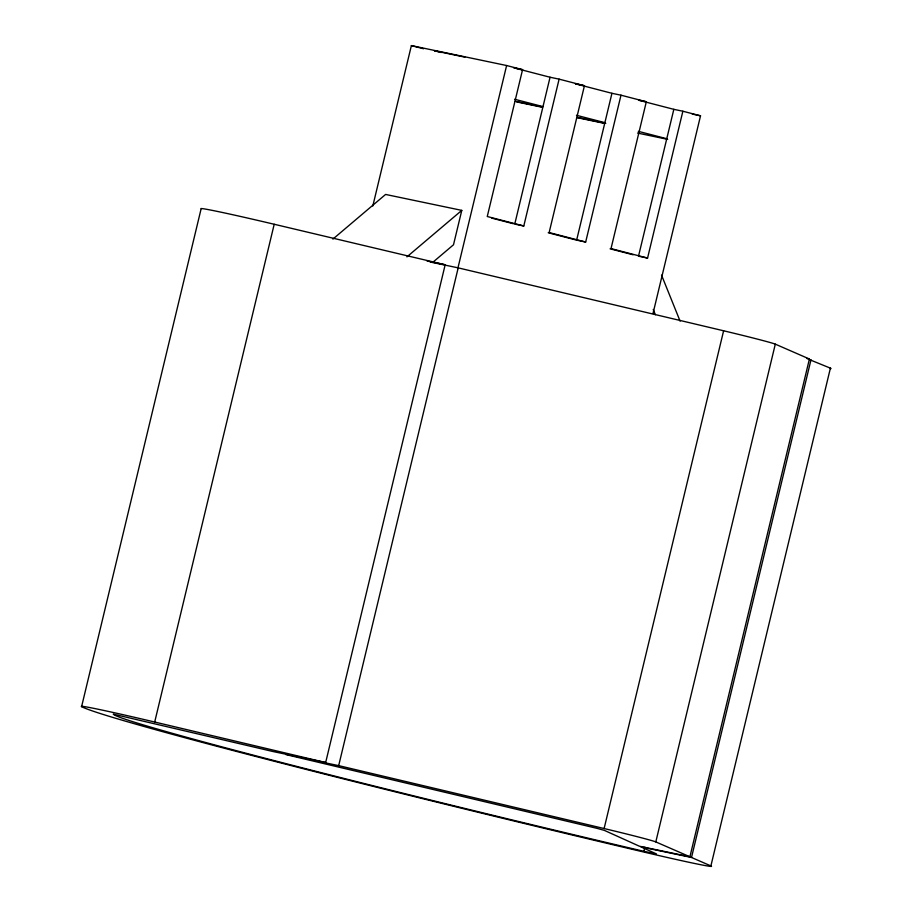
<?xml version="1.0" encoding="UTF-8"?>
<svg xmlns="http://www.w3.org/2000/svg" width="912" height="912" viewBox="0 0 912 912"><rect width="100%" height="100%" fill="white"/><g stroke="black" fill="none" stroke-linecap="round" stroke-linejoin="round"><path stroke-width="1.37" d="M710.893 865.921A85.876 1.949 13.5 0 1 641.82 851.569A495.649 11.24 13.5 0 1 81.601 706.64L201.107 208.871A85.876 1.949 13.5 0 1 274.204 224.261L445.17 264.776L325.664 762.546L272.756 751.477L113.259 714.13A444.03 10.078 13.5 0 0 643.895 851.318L656.458 853.928L640.851 846.872L691.513 857.474L710.893 865.921L830.399 368.152L808.237 359.123M81.601 706.64A85.876 1.949 13.5 0 1 154.698 722.03L274.204 224.261M372.814 206.009L411.38 45.6L506.616 65.527L522.565 69.665L487.259 216.509L523.796 225.982L559.113 79.139L584.444 85.717L549.138 232.56L585.675 242.033L620.992 95.19L646.323 101.756L611.017 248.6L647.566 258.073L682.871 111.23L700.53 115.813L652.981 313.568M332.914 239.092L385.594 194.438L461.78 210.376L453.503 244.769L432.915 262.223M457.733 268.812L506.616 65.527M338.683 765.635L458.189 267.866L723.615 330.782A47.709 1.083 13.5 0 1 775.303 344.143L809.411 359.009L689.917 856.778L639.358 846.199L604.348 830.376L597.132 828.37L285.889 754.589L338.683 765.635L604.12 828.541A47.709 1.083 13.5 0 1 655.808 841.913L689.917 856.778M514.756 224.09L550.061 77.246L559.113 79.139M548.215 232.765L576.635 240.141L611.941 93.298L620.992 95.19M682.871 111.23L673.831 109.337L638.514 256.181L647.566 258.073M604.12 828.541L723.615 330.782M643.895 851.318L644.898 847.157M655.808 841.913L775.303 344.143M691.513 857.474L811.007 359.704M406.946 256.853L461.78 210.376M464.869 57.137L434.397 50.753L441.248 52.531M513.524 67.773L522.565 69.665M584.444 85.717L575.404 83.813L611.941 93.298M638.571 100.138L646.323 101.756M692.254 114.08L700.53 115.813M515.132 101.243L542.549 106.978M516.716 101.927L541.386 107.092M577.011 117.295L605.796 123.314M577.228 117.682L604.633 123.428M637.522 133.049L667.675 139.365M516.044 224.363L523.796 225.982M576.635 240.141L585.675 242.033M427.033 260.992L445.17 264.776M430.327 262.04L458.189 267.866M806.653 358.427L809.411 359.009M154.698 722.03L325.664 762.546M516.226 68.468L550.061 77.246M638.639 100.217L673.831 109.337M411.38 45.6L423.556 48.758M514.585 99.248L543.005 106.613M576.464 115.288L604.884 122.664M638.343 131.339L666.763 138.715M491.75 218.128L513.399 223.736M610.094 248.816L633.099 254.779M661.542 275.128L680.101 321.149M653.243 309.476L655.363 314.72M830.399 368.152A85.876 1.949 13.5 0 1 830.285 368.63"/></g></svg>
